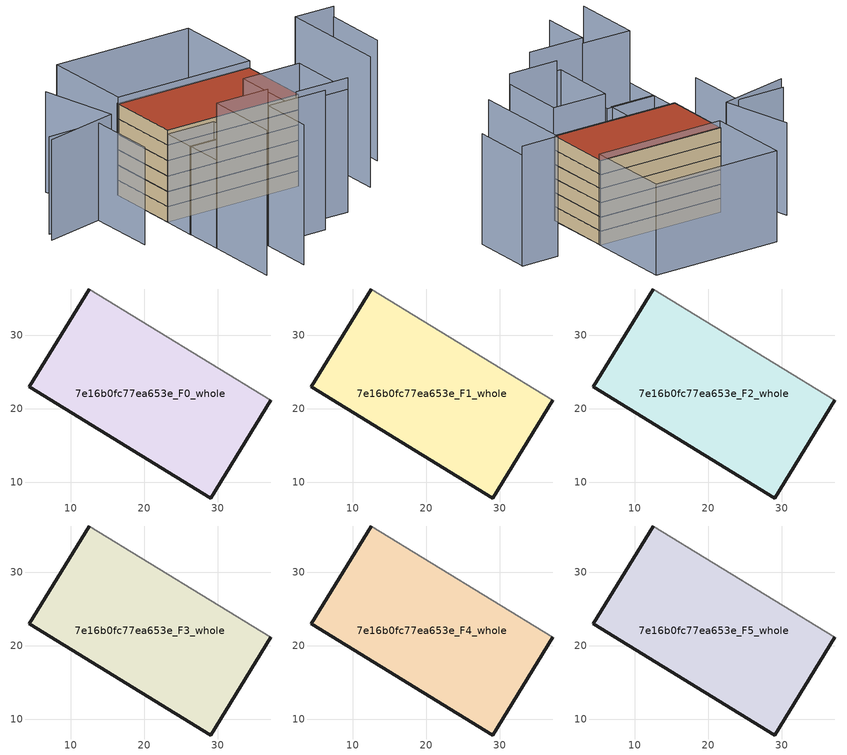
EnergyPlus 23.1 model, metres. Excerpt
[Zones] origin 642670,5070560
7e16b0fc77ea653e_F0_whole
 floor ground (EU_floor_Construction): 29.06,7.88 37.2,21.16 12.45,36.33 4.31,23.05 z0
 wall outside (EU_wall_Construction): 37.2,21.16 29.06,7.88 4.31,23.05 12.45,36.33 z0:3
 wall adiabatic (EU_wall_Construction): 12.45,36.33 37.2,21.16 z0:3
7e16b0fc77ea653e_F1_whole
 floor to 7e16b0fc77ea653e_F0_whole (EU_floor_Construction): 29.06,7.88 37.2,21.16 12.45,36.33 4.31,23.05 z3
 wall outside (EU_wall_Construction): 37.2,21.16 29.06,7.88 4.31,23.05 12.45,36.33 z3:6
 wall adiabatic (EU_wall_Construction): 12.45,36.33 37.2,21.16 z3:6
7e16b0fc77ea653e_F2_whole
 floor to 7e16b0fc77ea653e_F1_whole (EU_floor_Construction): 29.06,7.88 37.2,21.16 12.45,36.33 4.31,23.05 z6
 wall outside (EU_wall_Construction): 37.2,21.16 29.06,7.88 4.31,23.05 12.45,36.33 z6:9
 wall adiabatic (EU_wall_Construction): 12.45,36.33 37.2,21.16 z6:9
7e16b0fc77ea653e_F3_whole
 floor to 7e16b0fc77ea653e_F2_whole (EU_floor_Construction): 29.06,7.88 37.2,21.16 12.45,36.33 4.31,23.05 z9
 wall outside (EU_wall_Construction): 37.2,21.16 29.06,7.88 4.31,23.05 12.45,36.33 z9:12
 wall adiabatic (EU_wall_Construction): 12.45,36.33 37.2,21.16 z9:12
7e16b0fc77ea653e_F4_whole
 floor to 7e16b0fc77ea653e_F3_whole (EU_floor_Construction): 29.06,7.88 37.2,21.16 12.45,36.33 4.31,23.05 z12
 wall outside (EU_wall_Construction): 37.2,21.16 29.06,7.88 4.31,23.05 12.45,36.33 z12:15
 wall adiabatic (EU_wall_Construction): 12.45,36.33 37.2,21.16 z12:15
7e16b0fc77ea653e_F5_whole
 floor to 7e16b0fc77ea653e_F4_whole (EU_floor_Construction): 29.06,7.88 37.2,21.16 12.45,36.33 4.31,23.05 z15
 wall outside (EU_wall_Construction): 37.2,21.16 29.06,7.88 4.31,23.05 12.45,36.33 z15:18
 wall adiabatic (EU_wall_Construction): 12.45,36.33 37.2,21.16 z15:18
 roof outside (EU_roof_Construction): 37.2,21.16 29.06,7.88 4.31,23.05 12.45,36.33 z18
shading: 11.69,0.99 21.4,-4.92 z0:26.2; 45.76,-0.43 52.83,11.09 z0:23.5; 33.69,-4.16 45.72,15.59 / 45.72,15.59 53.05,11.12 z0:25.5; 29.12,7.81 21.39,-4.94 / 21.39,-4.94 10.79,1.49 / 10.79,1.49 18.53,14.24 / 18.53,14.24 29.12,7.81 z0:24; -4.52,-7.31 1.27,2.1 / 1.27,2.1 12.09,-4.55 z0:27.3; -11.53,-3.02 -3.49,10.15 / -3.49,10.15 6.18,4.24 z0:28.3; 6.17,4.24 -3.54,10.11 / -3.54,10.11 0.69,17.1 / 0.69,17.1 10.4,11.24 / 10.4,11.24 6.17,4.24 / 4.3,23.01 12.97,17.66 / 12.97,17.66 9.23,11.58 / 9.23,11.58 0.55,16.93 / 0.55,16.93 4.3,23.01 z0:17.2; -9.11,40.52 0.3,34.92 / 0.3,34.92 -6.97,22.74 z0:19; 46.93,37.11 37.12,20.9 / 37.12,20.9 12.16,36.01 / 12.16,36.01 21.97,52.22 / 21.97,52.22 46.93,37.11 z0:19.3; 8.77,48.8 3.62,33.78 / 3.62,33.78 -11.65,39.01 z0:19.6
[Building]
EU S2 Campaign: North Axis=0; Terrain=City; Solar Distribution=FullExterior
[Site:Location]
Lyon-Bron: Latitude=45.75; Longitude=5; Time Zone=1; Elevation=198
[SizingPeriod:WeatherFileDays]
AnnualSizingPeriod: Begin Month=1; Begin Day of Month=1; End Month=12; End Day of Month=31; Day of Week for Start Day=Monday; Use Weather File Daylight Saving Period=No; Use Weather File Rain and Snow Indicators=No
[MATERIAL]
EU_InternalMass_Material: Roughness=MediumRough; Thickness=0.1; Conductivity=1; Density=1800; Specific Heat=900; Thermal Absorptance=0.9; Solar Absorptance=0.7; Visible Absorptance=0.7
[MATERIAL:NOMASS] Roughness=MediumRough; Thermal Absorptance=0.9; Solar Absorptance=0.7; Visible Absorptance=0.7
Name | Thermal Resistance
EU_wall_NoMass | 0.776494
EU_roof_NoMass | 0.486893
EU_floor_NoMass | 0.421597
[CONSTRUCTION]
EU_wall_Construction: EU_wall_NoMass
EU_roof_Construction: EU_roof_NoMass
EU_floor_Construction: EU_floor_NoMass
EU_InternalMass_Construction: EU_InternalMass_Material
[ZONE] Type=1; Multiplier=1; Ceiling Height=autocalculate; Volume=1356.41; Floor Area=autocalculate; Part of Total Floor Area=Yes
7e16b0fc77ea653e_F0_whole; 7e16b0fc77ea653e_F1_whole; 7e16b0fc77ea653e_F2_whole; 7e16b0fc77ea653e_F3_whole; 7e16b0fc77ea653e_F4_whole; 7e16b0fc77ea653e_F5_whole
[INTERNALMASS] Construction=EU_InternalMass_Construction; Surface Area=452.138
Name | Zone or ZoneList
7e16b0fc77ea653e_F0_whole_EU_InternalMass | 7e16b0fc77ea653e_F0_whole
7e16b0fc77ea653e_F1_whole_EU_InternalMass | 7e16b0fc77ea653e_F1_whole
7e16b0fc77ea653e_F2_whole_EU_InternalMass | 7e16b0fc77ea653e_F2_whole
7e16b0fc77ea653e_F3_whole_EU_InternalMass | 7e16b0fc77ea653e_F3_whole
7e16b0fc77ea653e_F4_whole_EU_InternalMass | 7e16b0fc77ea653e_F4_whole
7e16b0fc77ea653e_F5_whole_EU_InternalMass | 7e16b0fc77ea653e_F5_whole
[OTHEREQUIPMENT] Fuel Type=Electricity; Design Level Calculation Method=Watts/Area; Power per Zone Floor Area=1; Fraction Latent=0; Fraction Radiant=0; Fraction Lost=0; Carbon Dioxide Generation Rate=0; EndUse Subcategory=EU_Step8_InternalGains
Name | Zone or ZoneList or Space or SpaceList | Schedule
EU_Step8_InternalGain_7e16b0fc77ea653e_F0_whole_f000 | 7e16b0fc77ea653e_F0_whole | EU_Step8_GainSchedule_7e16b0fc77ea653e_F0_whole_f000
EU_Step8_InternalGain_7e16b0fc77ea653e_F1_whole_f000 | 7e16b0fc77ea653e_F1_whole | EU_Step8_GainSchedule_7e16b0fc77ea653e_F1_whole_f000
EU_Step8_InternalGain_7e16b0fc77ea653e_F2_whole_f000 | 7e16b0fc77ea653e_F2_whole | EU_Step8_GainSchedule_7e16b0fc77ea653e_F2_whole_f000
EU_Step8_InternalGain_7e16b0fc77ea653e_F3_whole_f000 | 7e16b0fc77ea653e_F3_whole | EU_Step8_GainSchedule_7e16b0fc77ea653e_F3_whole_f000
EU_Step8_InternalGain_7e16b0fc77ea653e_F4_whole_f000 | 7e16b0fc77ea653e_F4_whole | EU_Step8_GainSchedule_7e16b0fc77ea653e_F4_whole_f000
EU_Step8_InternalGain_7e16b0fc77ea653e_F5_whole_f000 | 7e16b0fc77ea653e_F5_whole | EU_Step8_GainSchedule_7e16b0fc77ea653e_F5_whole_f000
[ZONEVENTILATION:DESIGNFLOWRATE] Schedule=EU_AlwaysOn; Design Flow Rate Calculation Method=AirChanges/Hour; Air Changes per Hour=0.693814; Ventilation Type=Natural; Fan Pressure Rise=0; Fan Total Efficiency=1; Constant Term Coefficient=1; Temperature Term Coefficient=0; Velocity Term Coefficient=0; Velocity Squared Term Coefficient=0; Minimum Indoor Temperature=-100; Maximum Indoor Temperature=100; Delta Temperature=-100; Minimum Outdoor Temperature=-100; Maximum Outdoor Temperature=100; Maximum Wind Speed=40
Name | Zone or ZoneList or Space or SpaceList
EU_ConstantAir_7e16b0fc77ea653e_F0_whole | 7e16b0fc77ea653e_F0_whole
EU_ConstantAir_7e16b0fc77ea653e_F1_whole | 7e16b0fc77ea653e_F1_whole
EU_ConstantAir_7e16b0fc77ea653e_F2_whole | 7e16b0fc77ea653e_F2_whole
EU_ConstantAir_7e16b0fc77ea653e_F3_whole | 7e16b0fc77ea653e_F3_whole
EU_ConstantAir_7e16b0fc77ea653e_F4_whole | 7e16b0fc77ea653e_F4_whole
EU_ConstantAir_7e16b0fc77ea653e_F5_whole | 7e16b0fc77ea653e_F5_whole
[HVACTEMPLATE:THERMOSTAT] Constant Heating Setpoint=20; Constant Cooling Setpoint=50
EU_HeatOnly_7e16b0fc77ea653e_F0_whole; EU_HeatOnly_7e16b0fc77ea653e_F1_whole; EU_HeatOnly_7e16b0fc77ea653e_F2_whole; EU_HeatOnly_7e16b0fc77ea653e_F3_whole; EU_HeatOnly_7e16b0fc77ea653e_F4_whole; EU_HeatOnly_7e16b0fc77ea653e_F5_whole
[HVACTEMPLATE:ZONE:IDEALLOADSAIRSYSTEM] System Availability Schedule=EU_AlwaysOn; Maximum Heating Supply Air Temperature=50; Minimum Cooling Supply Air Temperature=13; Maximum Heating Supply Air Humidity Ratio=0.0156; Minimum Cooling Supply Air Humidity Ratio=0.0077; Heating Limit=NoLimit; Cooling Limit=NoLimit; Heating Availability Schedule=EU_AlwaysOn; Cooling Availability Schedule=EU_CoolingOff; Dehumidification Control Type=ConstantSensibleHeatRatio; Cooling Sensible Heat Ratio=0.7; Dehumidification Setpoint=60; Humidification Control Type=None; Humidification Setpoint=30; Outdoor Air Method=None; Outdoor Air Flow Rate per Person=0.00944; Outdoor Air Flow Rate per Zone Floor Area=0; Outdoor Air Flow Rate per Zone=0; Demand Controlled Ventilation Type=None; Outdoor Air Economizer Type=NoEconomizer; Heat Recovery Type=None; Sensible Heat Recovery Effectiveness=0.7; Latent Heat Recovery Effectiveness=0.65
Name | Template Thermostat
7e16b0fc77ea653e_F0_whole | EU_HeatOnly_7e16b0fc77ea653e_F0_whole
7e16b0fc77ea653e_F1_whole | EU_HeatOnly_7e16b0fc77ea653e_F1_whole
7e16b0fc77ea653e_F2_whole | EU_HeatOnly_7e16b0fc77ea653e_F2_whole
7e16b0fc77ea653e_F3_whole | EU_HeatOnly_7e16b0fc77ea653e_F3_whole
7e16b0fc77ea653e_F4_whole | EU_HeatOnly_7e16b0fc77ea653e_F4_whole
7e16b0fc77ea653e_F5_whole | EU_HeatOnly_7e16b0fc77ea653e_F5_whole
[SIZING:ZONE] Zone Cooling Design Supply Air Temperature Input Method=SupplyAirTemperature; Zone Cooling Design Supply Air Temperature=13; Zone Heating Design Supply Air Temperature Input Method=SupplyAirTemperature; Zone Heating Design Supply Air Temperature=50; Zone Cooling Design Supply Air Humidity Ratio=0.008; Zone Heating Design Supply Air Humidity Ratio=0.008; Cooling Design Air Flow Method=DesignDay; Cooling Design Air Flow Rate=0; Cooling Minimum Air Flow per Zone Floor Area=0.000762; Cooling Minimum Air Flow=0; Cooling Minimum Air Flow Fraction=0.2; Heating Design Air Flow Method=DesignDay; Heating Design Air Flow Rate=0; Heating Maximum Air Flow per Zone Floor Area=0.002032; Heating Maximum Air Flow=0.141576; Heating Maximum Air Flow Fraction=0.3; Account for Dedicated Outdoor Air System=No; Dedicated Outdoor Air System Control Strategy=NeutralSupplyAir; Dedicated Outdoor Air Low Setpoint Temperature for Design=autosize; Dedicated Outdoor Air High Setpoint Temperature for Design=autosize; Zone Load Sizing Method=Sensible Load Only No Latent Load; Zone Latent Cooling Design Supply Air Humidity Ratio Input Method=HumidityRatioDifference; Zone Cooling Design Supply Air Humidity Ratio Difference=0.005; Zone Latent Heating Design Supply Air Humidity Ratio Input Method=HumidityRatioDifference; Zone Humidification Design Supply Air Humidity Ratio Difference=0.005
7e16b0fc77ea653e_F0_whole; 7e16b0fc77ea653e_F1_whole; 7e16b0fc77ea653e_F2_whole; 7e16b0fc77ea653e_F3_whole; 7e16b0fc77ea653e_F4_whole; 7e16b0fc77ea653e_F5_whole
[SCHEDULE:CONSTANT]
Name | Hourly Value
EU_AlwaysOn | 1
EU_CoolingOff | 0
[SCHEDULE:FILE] Column Number=1; Rows to Skip at Top=0; Number of Hours of Data=8760; Column Separator=Comma; Interpolate to Timestep=No; Minutes per Item=60; Adjust Schedule for Daylight Savings=Yes
Name | File
EU_Step8_GainSchedule_7e16b0fc77ea653e_F0_whole_f000 | ../../schedules/7e16b0fc77ea653e/7e16b0fc77ea653e_F0_whole_f000_gain.csv
EU_Step8_GainSchedule_7e16b0fc77ea653e_F1_whole_f000 | ../../schedules/7e16b0fc77ea653e/7e16b0fc77ea653e_F1_whole_f000_gain.csv
EU_Step8_GainSchedule_7e16b0fc77ea653e_F2_whole_f000 | ../../schedules/7e16b0fc77ea653e/7e16b0fc77ea653e_F2_whole_f000_gain.csv
EU_Step8_GainSchedule_7e16b0fc77ea653e_F3_whole_f000 | ../../schedules/7e16b0fc77ea653e/7e16b0fc77ea653e_F3_whole_f000_gain.csv
EU_Step8_GainSchedule_7e16b0fc77ea653e_F4_whole_f000 | ../../schedules/7e16b0fc77ea653e/7e16b0fc77ea653e_F4_whole_f000_gain.csv
EU_Step8_GainSchedule_7e16b0fc77ea653e_F5_whole_f000 | ../../schedules/7e16b0fc77ea653e/7e16b0fc77ea653e_F5_whole_f000_gain.csv
